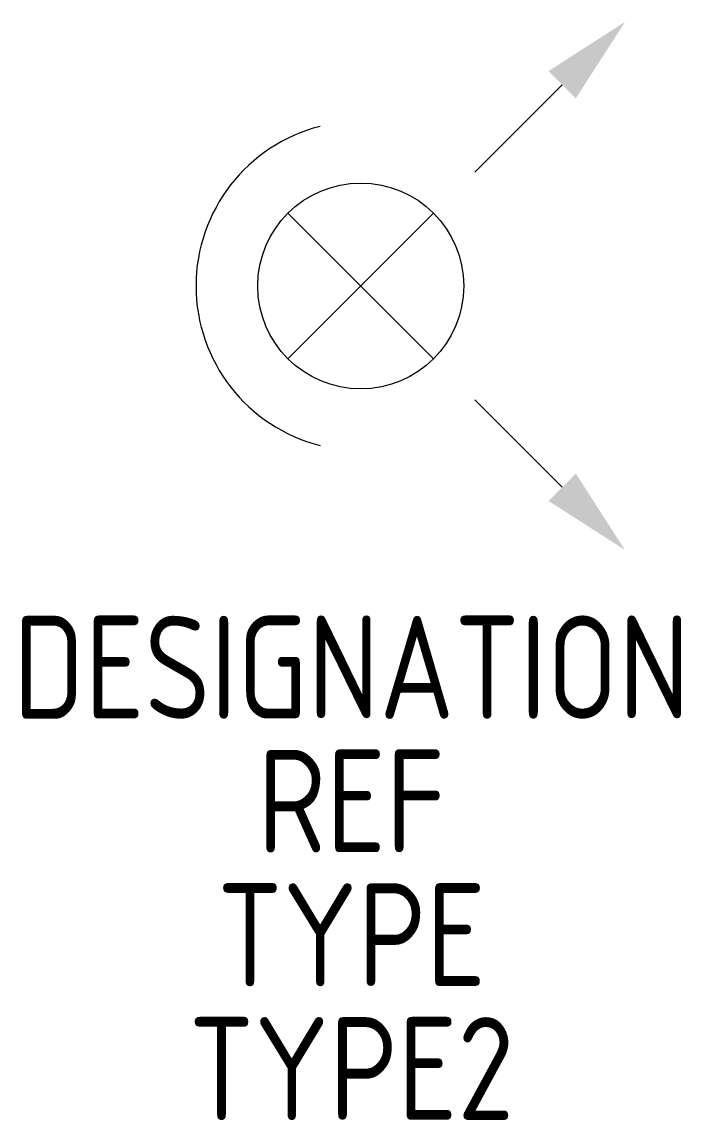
# Model space of a CAD drawing. Header units: millimetres. Extents: x -8.2 to 7.8, y -20.3 to 6.4.
import ezdxf
from ezdxf.enums import TextEntityAlignment as Align

# ---------------------------------------------------------------- set-up
doc = ezdxf.new("R2010")
doc.units = ezdxf.units.MM
for name, color, linetype in [('SYMB_FIL_FIN', 1, 'Continuous'), ('SYMB_TXT_NOM', 3, 'Continuous'), ('SYMBOLE', 3, 'Continuous')]:
    doc.layers.add(name, color=color, linetype=linetype)
doc.styles.add('NET2_5', font='isocp.shx', dxfattribs={"width": 0.9, "height": 2.5})

msp = doc.modelspace()

# ---------------------------------------------------------------- linework, layer by layer
at = {"layer": 'SYMB_FIL_FIN'}
for p, q in [((2.768, 2.768), (4.889, 4.889)), ((-1.768, 1.768), (1.768, -1.768)), ((-1.768, -1.768), (1.768, 1.768)), ((2.768, -2.768), (4.889, -4.889))]:
    msp.add_line(p, q, dxfattribs=at)
for points in [[(5.221, 4.558), (4.558, 5.221), (6.414, 6.414)], [(4.558, -5.221), (5.221, -4.558), (6.414, -6.414)]]:
    msp.add_solid(points, dxfattribs=at)
at = {"layer": 'SYMBOLE'}
msp.add_circle((0, 0), 2.5, dxfattribs=at)
msp.add_arc((0, 0), 4, 104.3239, 255.6761, dxfattribs=at)

# ---------------------------------------------------------------- texts
at = {"layer": 'SYMB_TXT_NOM', "style": 'NET2_5', "width": 0.9, "flags": 8}
for tag, text, p in [('DESIGNATION', 'E?', (-0.225, -10.512)), ('REF', '', (-0.225, -13.762)), ('TYPE', '', (-0.225, -17.012)), ('TYPE2', '', (-0.225, -20.262))]:
    msp.add_attdef(tag, text=text, height=2.5, dxfattribs=at).set_placement(p, align=Align.CENTER)

doc.saveas('drawing.dxf')
